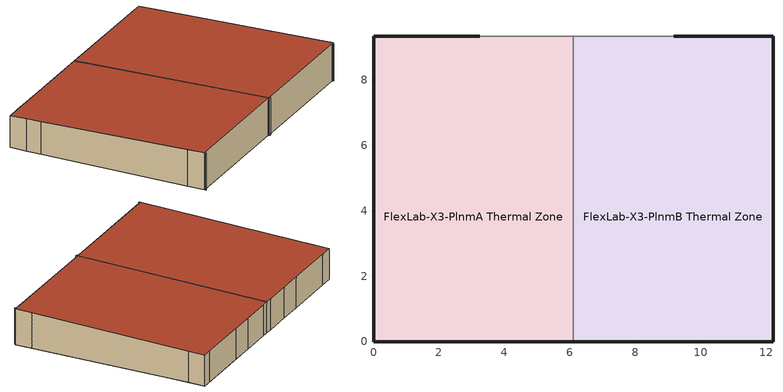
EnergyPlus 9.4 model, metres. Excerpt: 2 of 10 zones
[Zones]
FlexLab-X3-PlnmA Thermal Zone
 floor to FlexLab-X3-ZoneA-Temp Thermal Zone (FloorPlnm-Const): 6.1,9.32 6.1,7.62 0,7.62 0,9.32 z2.74
 floor to FlexLab-X3-ZoneA Thermal Zone (FloorPlnm-Const): 6.1,7.62 6.1,0 0,0 0,7.62 z2.74
 wall outside (ZoneA-N1Wall-Const): 0.65,9.32 0,9.32 z2.74:4.24
 wall outside (ZoneA-N2Wall-Const): 3.24,9.32 0.65,9.32 z2.74:4.24
 wall outside (ZoneA-S1Wall-Const): 6.05,0 6.1,0 z2.74:4.5
 wall outside (ZoneA-S2Wall-Const): 0.12,0 6.05,0 z2.74:4.5
 wall outside (ZoneA-S3Wall-Const): 0,0 0.12,0 z2.74:4.5
 wall outside (ZoneA-W1Wall-Const): 0,0,4.5 0,0.8,4.47 0,0.8,2.74 0,0,2.74
 wall outside (ZoneA-W2Wall-Const): 0,0.8,4.47 0,7.82,4.28 0,7.82,2.74 0,0.8,2.74; 0,7.82,4.28 0,8.52,4.26 0,8.52,2.74 0,7.82,2.74
 wall outside (ZoneA-W3Wall-Const): 0,8.52,4.26 0,9.32,4.24 0,9.32,2.74 0,8.52,2.74
 wall adiabatic (ZoneA-E1Wall-Const): 6.1,0,4.5 6.1,0,2.74 6.1,0.8,2.74 6.1,0.8,4.47
 wall adiabatic (ZoneA-E2Wall-Const): 6.1,0.8,4.47 6.1,0.8,2.74 6.1,8.78,2.74 6.1,8.78,4.27
 wall adiabatic (ZoneA-E3Wall-Const): 6.1,8.78,4.27 6.1,8.78,2.74 6.1,9.32,2.74 6.1,9.32,4.24
 wall to FlexLab-X3-ElecRoom-ZoneA Thermal Zone (ZoneA-N3Wall-Const): 4.41,9.32 3.24,9.32 z2.74:4.24
 wall to FlexLab-X3-MechRoom-ZoneA Thermal Zone (ZoneA-N4Wall-Const): 5.75,9.32 4.41,9.32 z2.74:4.24
 wall to FlexLab-X3-MechRoom-ZoneA Thermal Zone (ZoneA-N5Wall-Const): 6.1,9.32 5.75,9.32 z2.74:4.24
 roof outside (Roof-Const): 6.1,0,4.5 6.1,9.32,4.24 0,9.32,4.24 0,0,4.5
FlexLab-X3-PlnmB Thermal Zone
 floor to FlexLab-X3-ZoneB-Temp Thermal Zone (FloorPlnm-Const): 12.2,9.32 12.2,7.62 6.1,7.62 6.1,9.32 z2.74
 floor to FlexLab-X3-ZoneB Thermal Zone (FloorPlnm-Const): 12.2,7.62 12.2,0 6.1,0 6.1,7.62 z2.74
 wall outside (ZoneB-E1Wall-Const): 12.2,0,4.5 12.2,0,2.74 12.2,0.8,2.74 12.2,0.8,4.47
 wall outside (ZoneB-E2Wall-Const): 12.2,0.8,4.47 12.2,0.8,2.74 12.2,8.52,2.74 12.2,8.52,4.26
 wall outside (ZoneB-E3Wall-Const): 12.2,8.52,4.26 12.2,8.52,2.74 12.2,9.32,2.74 12.2,9.32,4.24
 wall outside (ZoneB-N1Wall-Const): 12.2,9.32 11.76,9.32 z2.74:4.24
 wall outside (ZoneB-N2Wall-Const): 11.76,9.32 9.17,9.32 z2.74:4.24
 wall outside (ZoneB-S1Wall-Const): 12.1,0 12.2,0 z2.74:4.5
 wall outside (ZoneB-S2Wall-Const): 6.17,0 12.1,0 z2.74:4.5
 wall outside (ZoneB-S3Wall-Const): 6.1,0 6.17,0 z2.74:4.5
 wall to FlexLab-X3-ElecRoom-ZoneB Thermal Zone (ZoneB-N3Wall-Const): 9.17,9.32 8,9.32 z2.74:4.24
 wall to FlexLab-X3-MechRoom-ZoneB Thermal Zone (ZoneB-N4Wall-Const): 8,9.32 6.46,9.32 z2.74:4.24
 wall to FlexLab-X3-MechRoom-ZoneB Thermal Zone (ZoneB-N5Wall-Const): 6.46,9.32 6.1,9.32 z2.74:4.24
 wall adiabatic (ZoneB-W1Wall-Const): 6.1,0,4.5 6.1,0.8,4.47 6.1,0.8,2.74 6.1,0,2.74
 wall adiabatic (ZoneB-W2Wall-Const): 6.1,0.8,4.47 6.1,8.78,4.26 6.1,8.78,2.74 6.1,0.8,2.74
 wall adiabatic (ZoneB-W3Wall-Const): 6.1,8.78,4.26 6.1,9.32,4.24 6.1,9.32,2.74 6.1,8.78,2.74
 roof outside (Roof-Const): 12.2,0,4.5 12.2,9.32,4.24 6.1,9.32,4.24 6.1,0,4.5
shading: 6.07,-0.08 6.07,0 / 0.01,-0.08 0.01,0 / 12.13,-0.08 12.13,0 / 6.14,-0.08 6.14,0 z2.74:4.5; 6.05,0 6.05,0.04 0.1,0.04 0.1,0 z3.86; 12.09,0 12.09,0.04 6.17,0.04 6.17,0 z3.86
[Building]
Office: North Axis {deg}=0; Terrain=Suburbs; Loads Convergence Tolerance Value {W}=0.04; Temperature Convergence Tolerance Value {deltaC}=0.4; Solar Distribution=FullInteriorAndExteriorWithReflections; Maximum Number of Warmup Days=30; Minimum Number of Warmup Days=6
[Site:Location]
Berkeley (LBNL FLEXLAB): Latitude {deg}=37.879; Longitude {deg}=-122.253; Time Zone {hr}=-8; Elevation {m}=207.264
[SizingPeriod:DesignDay] Day of Month=21; Dry-Bulb Temperature Range Modifier Type=DefaultMultipliers; Humidity Condition Type=Wetbulb; Barometric Pressure {Pa}=101301; Rain Indicator=No; Snow Indicator=No; Daylight Saving Time Indicator=No
Name | Month | Day Type | Maximum Dry-Bulb Temperature {C} | Daily Dry-Bulb Temperature Range {deltaC} | Wetbulb or DewPoint at Maximum Dry-Bulb {C} | Wind Speed {m/s} | Wind Direction {deg} | Solar Model Indicator | ASHRAE Clear Sky Optical Depth for Beam Irradiance (taub) | ASHRAE Clear Sky Optical Depth for Diffuse Irradiance (taud) | Sky Clearness
Oakland Metropolitan Arpt Ann Clg .4% Condns DB=>MWB | 8 | SummerDesignDay | 27.7 | 7.4 | 18.3 | 4.9 | 290 | ASHRAETau | 0.367 | 2.428
Oakland Metropolitan Arpt Ann Htg 99.6% Condns DB | 1 | WinterDesignDay | 2.9 | 0 | 2.9 | 2.2 | 50 | ASHRAEClearSky |  |  | 0
[Material]
Name | Roughness | Thickness {m} | Conductivity {W/m-K} | Density {kg/m3} | Specific Heat {J/kg-K} | Thermal Absorptance | Solar Absorptance | Visible Absorptance
Acous Tile 3/4" | MediumSmooth | 0.0191 | 0.057 | 288 | 1331 | 0.9 | 0.2 | 0.2
AdditionalInsulation 6" | MediumRough | 0.01524 | 0.023 | 40 | 1500 | 0.9 | 0.7 | 0.7
Cement Board 0.65" | MediumSmooth | 0.0165 | 0.597 | 1922 | 837 | 0.9 | 0.5 | 0.5
Cotton Batt 7" | MediumSmooth | 0.178 | 0.059 | 1480 | 1307 | 0.2 | 0.5 | 0.5
Equiv Layer K1-Hwall North | MediumSmooth | 0.0889 | 0.0503 | 107.1 | 1274 | 0.9 | 0.5 | 0.5
Equiv Layer K1-Hwall South | MediumSmooth | 0.1016 | 0.046 | 75.3 | 1250 | 0.9 | 0.5 | 0.5
Equiv Layer K1-Jwall North | MediumSmooth | 0.1016 | 0.0565 | 619.6 | 1010 | 0.9 | 0.5 | 0.5
Equiv Layer K1-Jwall South | MediumSmooth | 0.0889 | 0.0465 | 105.1 | 1273 | 0.9 | 0.5 | 0.5
Equiv Layer K1-Kwall Middle | MediumSmooth | 0.0762 | 0.0504 | 48.3 | 1228 | 0.9 | 0.5 | 0.5
Equiv Layer K1-Kwall North Corner | MediumSmooth | 0.0762 | 0.055 | 109.2 | 1276 | 0.9 | 0.5 | 0.5
Equiv Layer K1-Kwall South Corner | MediumSmooth | 0.0762 | 0.035 | 109.2 | 1276 | 0.9 | 0.5 | 0.5
Equiv Layer K1-NorthWall | MediumSmooth | 0.1842 | 0.205 | 270 | 1300 | 0.9 | 0.5 | 0.5
Equiv Layer K1-SouthWall | MediumSmooth | 0.1524 | 0.174 | 105.9 | 1312 | 0.9 | 0.5 | 0.5
Equiv Layer K2-Hwall North | MediumSmooth | 0.1803 | 0.0635 | 89.6 | 1261 | 0.9 | 0.5 | 0.5
Equiv Layer K2-Hwall South | MediumSmooth | 0.1016 | 0.0488 | 297.9 | 1411 | 0.9 | 0.5 | 0.5
Equiv Layer K2-Jwall North | MediumSmooth | 0.1848 | 0.184 | 747.9 | 1599 | 0.9 | 0.5 | 0.5
Equiv Layer K2-Jwall South | MediumSmooth | 0.1053 | 0.096 | 873 | 1109 | 0.9 | 0.5 | 0.5
Equiv Layer K2-Kwall North Corner | MediumSmooth | 0.0762 | 0.065 | 111.3 | 1278 | 0.9 | 0.5 | 0.5
Equiv Layer K2-Kwall South Corner | MediumSmooth | 0.0762 | 0.046 | 111.3 | 1278 | 0.9 | 0.5 | 0.5
Equiv Layer K2-NorthWall | MediumSmooth | 0.0762 | 0.0418 | 72.9 | 1249 | 0.9 | 0.5 | 0.5
Equiv Layer K3-Hwall North | MediumSmooth | 0.508 | 0.116 | 563.7 | 968 | 0.9 | 0.5 | 0.5
Equiv Layer K3-Hwall South | MediumSmooth | 0.3927 | 0.066 | 1428 | 1044 | 0.9 | 0.5 | 0.5
Equiv Layer K3-Jwall South | MediumSmooth | 0.1827 | 0.292 | 694 | 1287 | 0.9 | 0.5 | 0.5
Equiv Layer K3-Kwall North Corner | MediumSmooth | 0.197 | 0.052 | 874.9 | 1312 | 0.9 | 0.5 | 0.5
Equiv Layer K3-Kwall South Corner | MediumSmooth | 0.197 | 0.042 | 853.6 | 1300 | 0.9 | 0.5 | 0.5
Equiv Layer K4-NorthWall | MediumSmooth | 0.1524 | 0.136 | 80.1 | 1314 | 0.9 | 0.5 | 0.5
Equiv Layer K5-NorthWall | MediumSmooth | 0.0889 | 0.3706 | 79.4 | 230 | 0.9 | 0.5 | 0.5
Gypsum Board 5/8" | MediumSmooth | 0.0159 | 0.16 | 801 | 837 | 0.9 | 0.69 | 0.63
Ins Board 3/4" R3.8 | MediumSmooth | 0.00191 | 0.035 | 29 | 1213 | 0.9 | 0.5 | 0.5
Ins Board 4" R20 | MediumSmooth | 0.1016 | 0.037 | 29 | 1213 | 0.9 | 0.5 | 0.5
Metal Panel 0.0433 | MediumSmooth | 0.0011 | 62 | 7580 | 485 | 0.9 | 0.5 | 0.5
Plywood 1.125" | MediumSmooth | 0.0286 | 0.115 | 545 | 1213 | 0.9 | 0.5 | 0.5
Plywood 1/2" | MediumSmooth | 0.0127 | 0.115 | 545 | 1213 | 0.9 | 0.5 | 0.5
Plywood 3/4" | MediumSmooth | 0.0191 | 0.115 | 545 | 1213 | 0.9 | 0.5 | 0.5
Roof Decking 1/2" | Rough | 0.0127 | 0.13 | 850 | 1300 | 0.9 | 0.12 | 0.7
SIP 7.25" | MediumSmooth | 0.01842 | 0.038 | 29 | 1210 | 0.9 | 0.5 | 0.5
Spray-on Insul and Wood | Rough | 0.2413 | 0.0324 | 68.71 | 1558 | 0.9 | 0.12 | 0.7
[Material:AirGap]
Air Layer 3/4" vertical-AL11: Thermal Resistance {m2-K/W}=0.158
[Construction]
FloorPlnm-Const: Acous Tile 3/4", Cotton Batt 7"
Roof-Const: Roof Decking 1/2", Ins Board 4" R20, Plywood 1.125", Spray-on Insul and Wood
ZoneA-E1Wall-Const; ZoneB-W1Wall-Const: Gypsum Board 5/8", Equiv Layer K2-Jwall South, Plywood 1/2", Equiv Layer K3-Jwall South, Plywood 1/2", Equiv Layer K2-Jwall South, Gypsum Board 5/8"
ZoneA-E2Wall-Const; ZoneB-W2Wall-Const: Gypsum Board 5/8", Ins Board 4" R20, Plywood 1/2", SIP 7.25", Plywood 1/2", Ins Board 4" R20, Gypsum Board 5/8"
ZoneA-E3Wall-Const; ZoneB-W3Wall-Const: Gypsum Board 5/8", Equiv Layer K1-Jwall North, Plywood 1/2", Equiv Layer K2-Jwall North, Plywood 1/2", Equiv Layer K1-Jwall North, Gypsum Board 5/8"
ZoneA-N1Wall-Const: Metal Panel 0.0433, Air Layer 3/4" vertical-AL11, Equiv Layer K1-Hwall North, Plywood 3/4", Equiv Layer K3-Kwall North Corner, Gypsum Board 5/8"
ZoneA-N2Wall-Const; ZoneB-N2Wall-Const: Metal Panel 0.0433, Air Layer 3/4" vertical-AL11, Ins Board 3/4" R3.8, Plywood 1/2", Equiv Layer K4-NorthWall, Gypsum Board 5/8"
ZoneA-N3Wall-Const; ZoneB-N3Wall-Const: Plywood 3/4", Equiv Layer K2-NorthWall, Plywood 1/2", Equiv Layer K1-NorthWall, Plywood 1/2", Gypsum Board 5/8"
ZoneA-N4Wall-Const; ZoneB-N4Wall-Const: Gypsum Board 5/8", Equiv Layer K5-NorthWall, Gypsum Board 5/8"
ZoneA-N5Wall-Const; ZoneB-N5Wall-Const: Gypsum Board 5/8", Equiv Layer K1-Jwall North, Gypsum Board 5/8"
ZoneA-S1Wall-Const; ZoneB-S3Wall-Const: Metal Panel 0.0433, Air Layer 3/4" vertical-AL11, Equiv Layer K1-Jwall South, Plywood 1/2", Equiv Layer K2-Jwall South, Gypsum Board 5/8"
ZoneA-S2Wall-Const; ZoneB-S2Wall-Const: Cement Board 0.65", Air Layer 3/4" vertical-AL11, Ins Board 3/4" R3.8, Plywood 1/2", Equiv Layer K1-SouthWall, Gypsum Board 5/8"
ZoneA-S3Wall-Const: Metal Panel 0.0433, Air Layer 3/4" vertical-AL11, Equiv Layer K1-Hwall South, Plywood 1/2", Equiv Layer K2-Hwall South, Gypsum Board 5/8"
ZoneA-W1Wall-Const: Gypsum Board 5/8", Equiv Layer K2-Hwall South, Plywood 1/2", Equiv Layer K3-Hwall South, Plywood 1/2", Equiv Layer K2-Hwall South, Gypsum Board 5/8"
ZoneA-W2Wall-Const: Gypsum Board 5/8", Ins Board 4" R20, Plywood 1/2", SIP 7.25", Plywood 1/2", Plywood 1/2", SIP 7.25", Plywood 1/2", Ins Board 4" R20, Gypsum Board 5/8"
ZoneA-W3Wall-Const: Metal Panel 0.0433, Air Layer 3/4" vertical-AL11, Equiv Layer K2-Hwall North, Plywood 1/2", Equiv Layer K3-Hwall North, Gypsum Board 5/8"
ZoneB-E1Wall-Const: Metal Panel 0.0433, Air Layer 3/4" vertical-AL11, Equiv Layer K1-Kwall South Corner, Plywood 1/2", Equiv Layer K3-Kwall South Corner, AdditionalInsulation 6", Gypsum Board 5/8"
ZoneB-E2Wall-Const: Metal Panel 0.0433, Air Layer 3/4" vertical-AL11, Equiv Layer K1-Kwall Middle, Plywood 1/2", SIP 7.25", Plywood 1/2", AdditionalInsulation 6", Gypsum Board 5/8"
ZoneB-E3Wall-Const: Metal Panel 0.0433, Air Layer 3/4" vertical-AL11, Equiv Layer K1-Kwall North Corner, Plywood 1/2", Equiv Layer K3-Kwall North Corner, AdditionalInsulation 6", Gypsum Board 5/8"
ZoneB-N1Wall-Const: Metal Panel 0.0433, Air Layer 3/4" vertical-AL11, Equiv Layer K2-Kwall North Corner, Plywood 1/2", Equiv Layer K3-Kwall North Corner, Gypsum Board 5/8"
ZoneB-S1Wall-Const: Metal Panel 0.0433, Air Layer 3/4" vertical-AL11, Equiv Layer K2-Kwall South Corner, Plywood 1/2", Equiv Layer K3-Kwall South Corner, Gypsum Board 5/8"
[Zone] Multiplier=1; Part of Total Floor Area=Yes
FlexLab-X3-PlnmA Thermal Zone; FlexLab-X3-PlnmB Thermal Zone
[Lights]
PlnmB Lights Drivers: Zone or ZoneList=FlexLab-X3-PlnmB Thermal Zone; Schedule=Schedule File PlnmB Lights Drivers; Design Level Calculation Method=LightingLevel; Lighting Level {W}=1; Fraction Replaceable=1
[ElectricEquipment] Zone or ZoneList=FlexLab-X3-PlnmB Thermal Zone; Design Level Calculation Method=EquipmentLevel; Design Level {W}=1
Name | Schedule
PlnmB DC Hub | Schedule File PlnmB DC Hub
PlnmB Fans | Schedule File PlnmB Fans
[ZoneMixing]
FlexLab-X3-PlnmB Thermal Zone Zone Mixing: Zone=FlexLab-X3-PlnmB Thermal Zone; Schedule=Zone Mixing Schedule; Design Flow Rate Calculation Method=Flow/Zone; Design Flow Rate {m3/s}=0.0471947; Source Zone=FlexLab-X3-ZoneB Thermal Zone
[ExternalInterface:FunctionalMockupUnitExport:From:Variable] Output:Variable Index Key=FlexLab-X3-PlnmB Thermal Zone
Name | Output:Variable | FMU Variable
 | Zone Mean Air Temperature | PlnmB_zone_temp
 | Zone Electric Equipment Total Heating Rate | PlnmB_electric_heating_rate
 | Zone Lights Total Heating Rate | PlnmB_lights_heating_rate
 | Zone Thermostat Cooling Setpoint Temperature | PlnmB_cooling_setpoint
 | Zone Thermostat Heating Setpoint Temperature | cPlnmB_heating_setpoint
[Schedule:File] File=/home/ubuntu/Projects/BEEAM-flex-dev/FMU/flexlab_ac_dc/schedulefile_elec_15min.csv; Rows to Skip at Top=1; Number of Hours of Data=8784; Column Separator=Comma; Interpolate to Timestep=Yes; Minutes per Item=15
Name | Column Number
Schedule File PlnmB Lights Drivers | 3
Schedule File PlnmB DC Hub | 7
Schedule File PlnmB Fans | 9
[Schedule:Day:Interval]
Schedule Day 3: No, 24:00, 1
[Schedule:Week:Daily]
Zone Mixing Schedule Week Rule - Jan1-Dec31: Schedule Day 3, Schedule Day 3, Schedule Day 3, Schedule Day 3, Schedule Day 3, Schedule Day 3, Schedule Day 3, Schedule Day 3, Schedule Day 3, Schedule Day 3, Schedule Day 3, Schedule Day 3
[Schedule:Year]
Zone Mixing Schedule: Zone Mixing Schedule Week Rule - Jan1-Dec31, 1, 1, 12, 31
